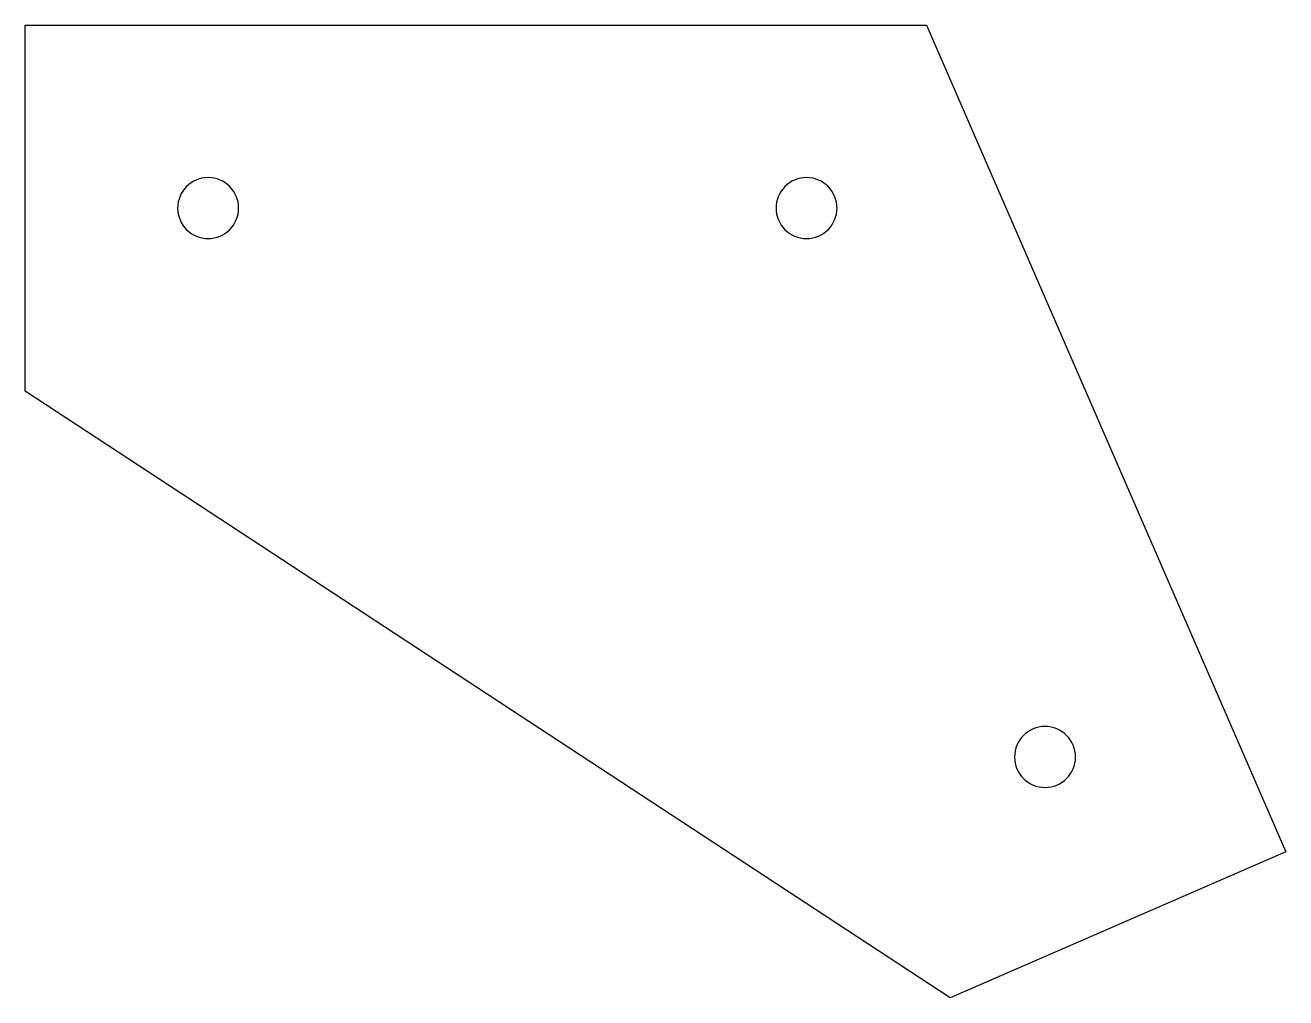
# Model space of a CAD drawing. Header units: millimetres. Extents: x 103 to 206, y 59 to 139.
import ezdxf

# ---------------------------------------------------------------- set-up
doc = ezdxf.new("R2010")
doc.units = ezdxf.units.MM
doc.header["$MEASUREMENT"] = 0
doc.layers.add('Layer0000', color=7, linetype='Continuous', lineweight=25)

msp = doc.modelspace()

# ---------------------------------------------------------------- linework, layer by layer
at = {"layer": 'Layer0000', "color": 7, "linetype": 'Continuous', "lineweight": 25}
for p, q in [((103.01, 109.1), (103.01, 139.1)), ((103.01, 139.1), (176.91, 139.1)), ((176.91, 139.1), (206.38, 71.32)), ((178.87, 59.36), (103.01, 109.1)), ((206.38, 71.32), (178.87, 59.36))]:
    msp.add_line(p, q, dxfattribs=at)
for centre, start, end in [((118.01, 124.1), 0, 180), ((167.08, 124.1), 0, 180), ((118.01, 124.1), 180, 0), ((167.08, 124.1), 180, 0), ((186.64, 79.1), 0, 180), ((186.64, 79.1), 180, 0)]:
    msp.add_arc(centre, 2.5, start, end, dxfattribs=at)

doc.saveas('drawing.dxf')
